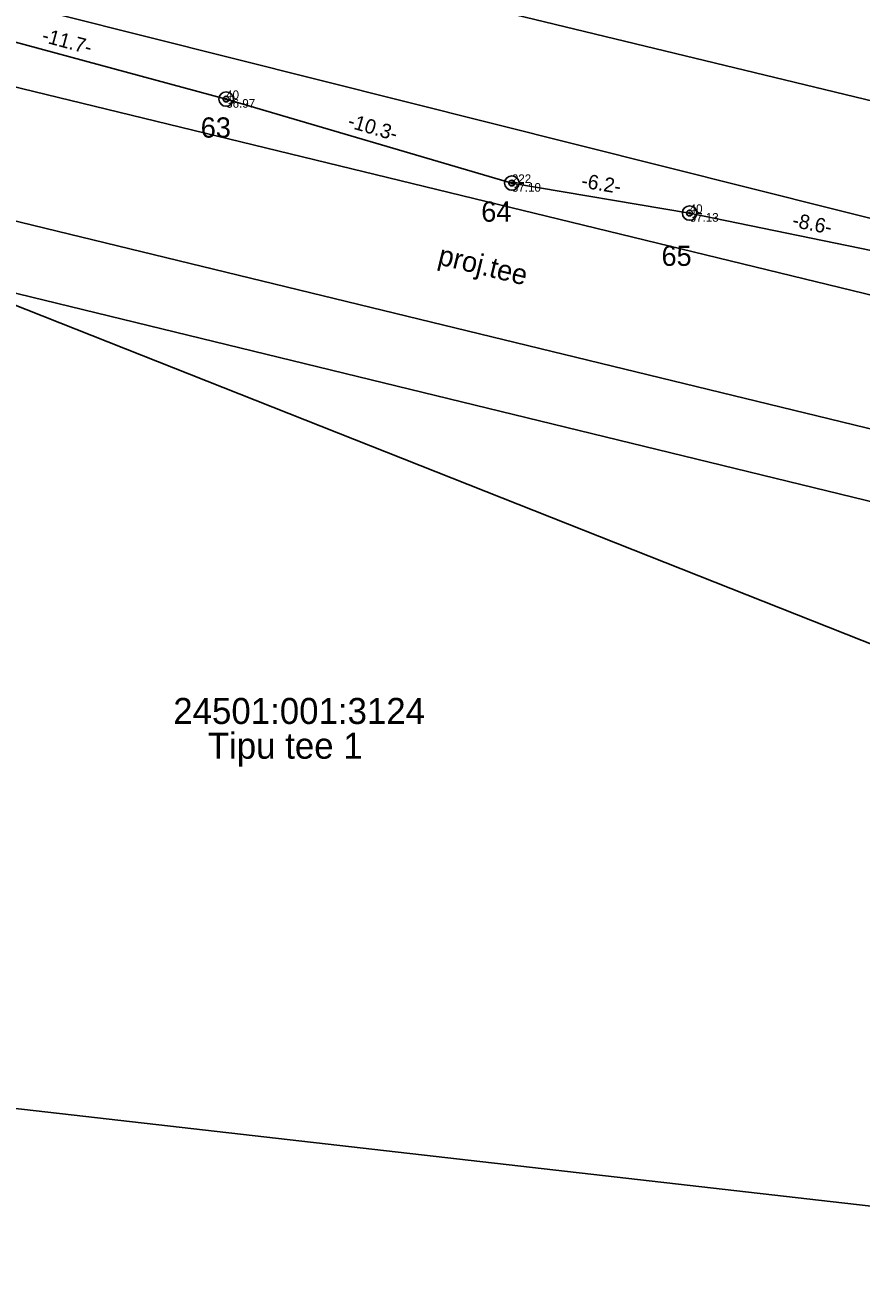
# Model space of a CAD drawing. Extents: x 553634 to 561168, y 6586277 to 6588142.
# Drawn here: x 554060.52 to 554089.42, y 6586546.59 to 6586589.62 of the extents above; entities that cross this region are included whole.
import ezdxf

# ---------------------------------------------------------------- set-up
doc = ezdxf.new("R2010")
doc.units = 0
for name, color, linetype in [('ABIJOONIS', 7, 'Continuous'), ('JOONSIDE', 7, 'Continuous'), ('KOORDPUNKT', 7, 'Continuous'), ('MOOTKORG-EH2000', 7, 'Continuous'), ('MOOTMPUNKT', 7, 'Continuous'), ('MOOTNR', 7, 'Continuous'), ('MOOTPIIR', 7, 'Continuous'), ('PIIR', 7, 'Continuous'), ('SITRASS', 7, 'Continuous')]:
    doc.layers.add(name, color=color, linetype=linetype)

msp = doc.modelspace()

# ---------------------------------------------------------------- linework, layer by layer
at = {"layer": 'ABIJOONIS'}
for p, q in [((554019.225, 6586597.443), (554150.898, 6586565.408)), ((554048.349, 6586585.726), (554115.254, 6586569.449))]:
    msp.add_line(p, q, dxfattribs=at)
at = {"layer": 'KOORDPUNKT'}
for centre, radius in [((554067.478, 6586587.057), 0.25), ((554067.478, 6586587.057), 0.025), ((554067.478, 6586587.057), 0.0221), ((554067.478, 6586587.057), 0.0191), ((554067.478, 6586587.057), 0.0161), ((554067.478, 6586587.057), 0.0132), ((554067.478, 6586587.057), 0.0102), ((554067.478, 6586587.057), 0.00726), ((554067.478, 6586587.057), 0.0043), ((554077.351, 6586584.155), 0.25), ((554077.351, 6586584.155), 0.025), ((554077.351, 6586584.155), 0.0221), ((554077.351, 6586584.155), 0.0191), ((554077.351, 6586584.155), 0.0161), ((554077.351, 6586584.155), 0.0132), ((554077.351, 6586584.155), 0.0102), ((554077.351, 6586584.155), 0.00726), ((554077.351, 6586584.155), 0.0043), ((554083.495, 6586583.118), 0.25), ((554083.495, 6586583.118), 0.025), ((554083.495, 6586583.118), 0.0221), ((554083.495, 6586583.118), 0.0191), ((554083.495, 6586583.118), 0.0161), ((554083.495, 6586583.118), 0.0132), ((554083.495, 6586583.118), 0.0102), ((554083.495, 6586583.118), 0.00726), ((554083.495, 6586583.118), 0.0043)]:
    msp.add_circle(centre, radius, dxfattribs=at)
at = {"layer": 'MOOTMPUNKT'}
for centre in [(554067.478, 6586587.057), (554077.351, 6586584.155), (554083.495, 6586583.118)]:
    msp.add_circle(centre, 0.1, dxfattribs=at)
at = {"layer": 'MOOTPIIR'}
msp.add_lwpolyline([(553726.68, 6586651.18), (553726.075, 6586673.2), (553765.426, 6586677.746), (553783.223, 6586677.077), (553949.864, 6586620.823), (554119.282, 6586579.866), (554112.096, 6586559.387), (554052.647, 6586582.916), (554039.799, 6586489.019), (554016.235, 6586492.44), (554034.15, 6586589.181), (553908.49, 6586619.734), (553782.61, 6586664.245), (553737.534, 6586664.463), (553736.881, 6586650.738)], close=True, dxfattribs=at)
at = {"layer": 'PIIR'}
for points in [[(553877.39, 6586727.07), (553849.71, 6586649.06), (553916.87, 6586626.36), (553987.21, 6586608.76), (554017.05, 6586601.19), (554166.01, 6586563.8), (554131.59, 6586771.41), (554010.14, 6586740.36), (553994.28, 6586766.24)], [(553986.05, 6586598.38), (554034.98, 6586586.48), (554046.75, 6586583.62), (554103.56, 6586569.79), (554188.98, 6586549.04), (554209.75, 6586557.47), (554166.01, 6586563.8), (554017.05, 6586601.19), (553987.21, 6586608.76)], [(554100.97, 6586547.52), (554043.35, 6586554.1), (554046.75, 6586583.62), (554103.56, 6586569.79)], [(554043.35, 6586554.1), (554100.97, 6586547.52), (554098.01, 6586521.92), (554040.4, 6586528.45)]]:
    msp.add_lwpolyline(points, close=True, dxfattribs=at)
at = {"layer": 'SITRASS'}
msp.add_lwpolyline([(554039.169, 6586593.045), (554040.322, 6586593.285), (554045.564, 6586592.207), (554052.93, 6586591.074), (554056.145, 6586590.12), (554067.478, 6586587.057), (554077.351, 6586584.155), (554083.495, 6586583.118), (554091.899, 6586581.391), (554097.698, 6586579.718), (554103.49, 6586578.097), (554105.909, 6586577.559)], dxfattribs=at)

# ---------------------------------------------------------------- texts
at = {"layer": 'ABIJOONIS'}
msp.add_text('proj.tee', height=0.7, rotation=346.3263, dxfattribs=at).set_placement((554074.761, 6586581.352))
at = {"layer": 'JOONSIDE'}
for s, rotation, p in [('-11.7-', 344.8759, (554061.08, 6586589.045)), ('-10.3-', 343.6202, (554071.646, 6586586.093)), ('-6.2-', 350.4198, (554079.725, 6586584.008)), ('-8.6-', 348.3875, (554087.013, 6586582.65))]:
    msp.add_text(s, height=0.5, rotation=rotation, dxfattribs=at).set_placement(p)
at = {"layer": 'KOORDPUNKT'}
for s, p in [('63', (554066.6, 6586585.724)), ('64', (554076.295, 6586582.819)), ('65', (554082.524, 6586581.292))]:
    msp.add_text(s, height=0.7, dxfattribs=at).set_placement(p)
at = {"layer": 'MOOTKORG-EH2000'}
for s, p in [('36.97', (554067.478, 6586586.757)), ('37.10', (554077.351, 6586583.855)), ('37.13', (554083.495, 6586582.818))]:
    msp.add_text(s, height=0.3, dxfattribs=at).set_placement(p)
at = {"layer": 'MOOTNR'}
for s, p in [('40', (554067.478, 6586587.057)), ('222', (554077.351, 6586584.155)), ('40', (554083.495, 6586583.118))]:
    msp.add_text(s, height=0.3, dxfattribs=at).set_placement(p)
at = {"layer": 'PIIR'}
for s, p in [('24501:001:3124', (554065.651, 6586565.461)), ('Tipu tee 1', (554066.843, 6586564.261))]:
    msp.add_text(s, height=0.9, dxfattribs=at).set_placement(p)

doc.saveas('drawing.dxf')
